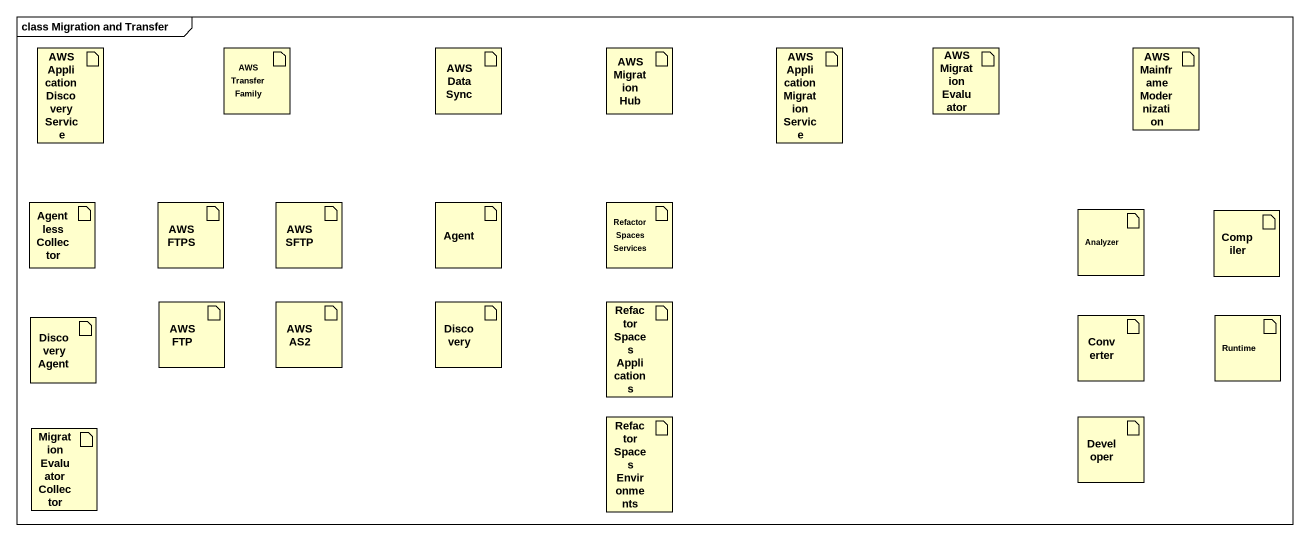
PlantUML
@startuml
mainframe class Migration and Transfer
artifact "AWS Application Discovery Service" as AWS_Application_Discovery
artifact "AWS Transfer Family" as AWS_Transfer_Family
artifact "AWS DataSync" as AWS_DataSync
artifact "AWS Migration Hub" as AWS_Migration_Hub
artifact "AWS Application Migration Service" as AWS_Application_Migration
artifact "AWS Migration Evaluator" as AWS_Migration_Evaluator
artifact "AWS Mainframe Modernization" as AWS_Mainframe_Modernization
artifact "Agentless Collector" as Agentless_Collector
artifact "AWS FTPS" as AWS_FTPS
artifact "AWS SFTP" as AWS_SFTP
artifact "Agent" as Agent_
artifact "Refactor Spaces Services" as Refactor_Spaces_Services
artifact Analyzer
artifact Compiler
artifact "Discovery Agent" as Discovery_Agent
artifact "AWS FTP" as AWS_FTP
artifact "AWS AS2" as AWS_AS2
artifact Discovery
artifact "Refactor Spaces Applications" as Refactor_Spaces_Applications
artifact Converter
artifact Runtime
artifact "Refactor Spaces Environments" as Refactor_Spaces_Environments
artifact Developer
artifact "Migration Evaluator Collector" as Migration_Evaluator
@enduml
